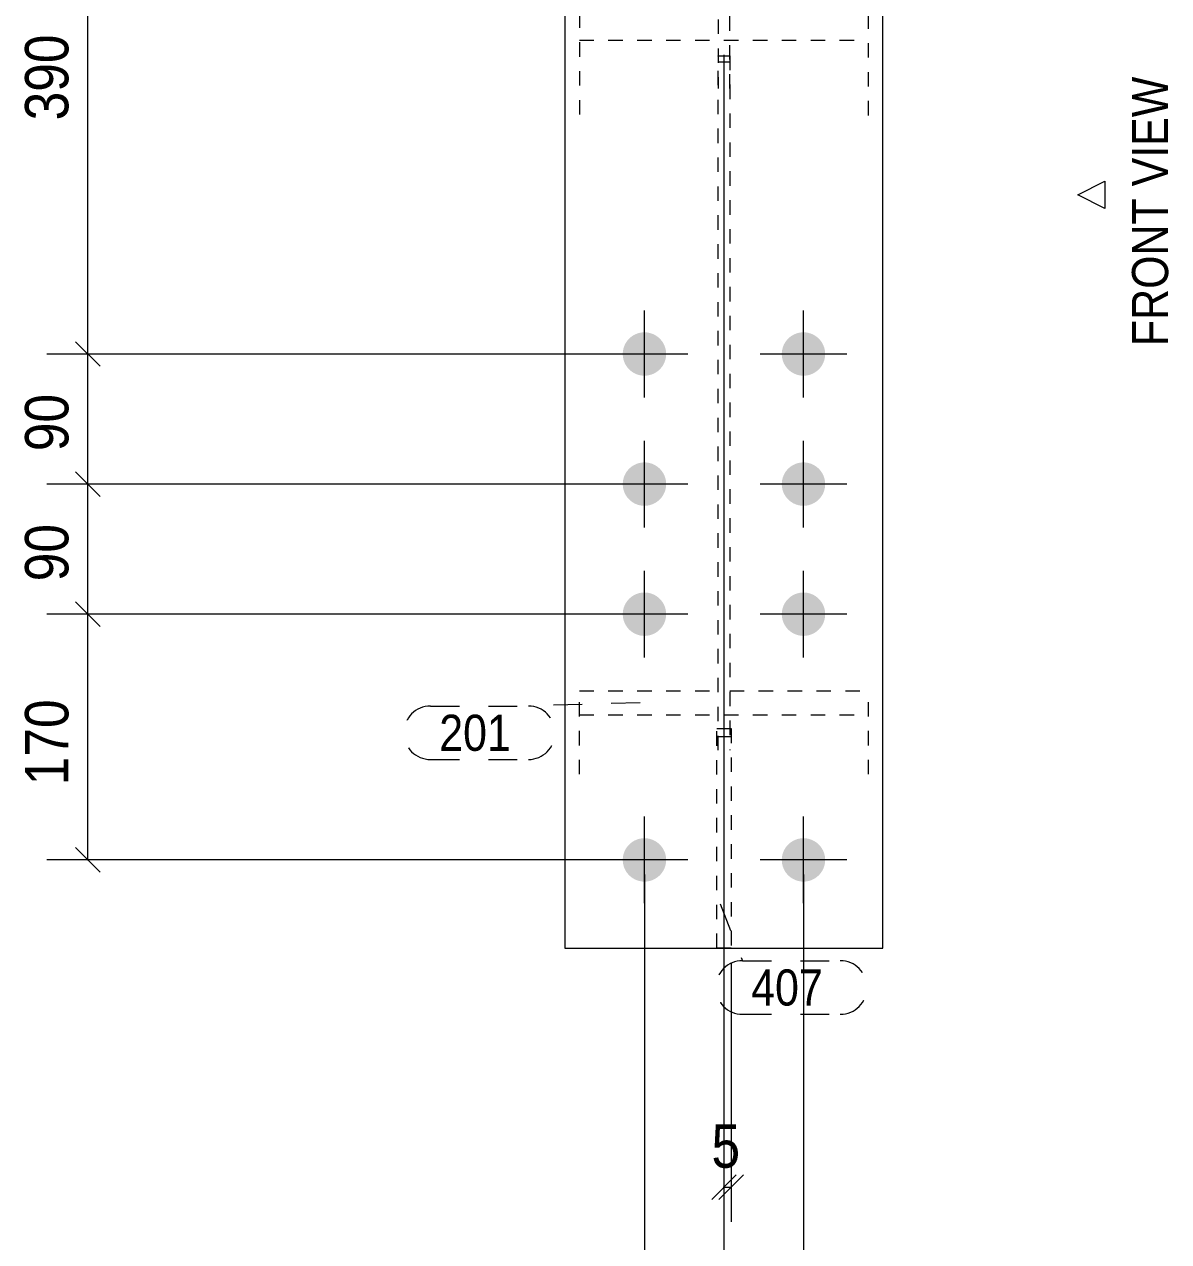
# Model space of a CAD drawing. Header units: millimetres. Extents: x 2 to 1174, y 1 to 825.
# Drawn here: x 610.8 to 690, y 57.2 to 141.4 of the extents above; entities that cross this region are included whole.
import ezdxf

# ---------------------------------------------------------------- set-up
doc = ezdxf.new("R2010")
doc.units = ezdxf.units.MM
for name, pattern in [('XKITLINE00', [0]), ('XKITLINE01', [4, 1, -1, 1, -1]), ('XKITLINE02', [4, 2, -2])]:
    doc.linetypes.add(name, pattern=pattern)
for name, color, linetype, lineweight in [('Bolt', 3, 'Continuous', 0), ('Dimensions', 7, 'Continuous', 0), ('OtherObjectType', 7, 'Continuous', 0), ('Part', 2, 'Continuous', 0), ('PartMark', 7, 'Continuous', 0)]:
    doc.layers.add(name, color=color, linetype=linetype, lineweight=lineweight)
doc.styles.add('ARIAL', font='ARIAL.TTF')

# ---------------------------------------------------------------- blocks, each defined once
blk = doc.blocks.new('*A173')
at = {"layer": 'Bolt'}
for points in [[(652.228, 118.642), (652.229, 118.679), (652.232, 118.715), (652.235, 118.752), (652.239, 118.789), (652.244, 118.825), (652.25, 118.862), (652.256, 118.898), (652.264, 118.934), (652.272, 118.97), (652.282, 119.005), (652.292, 119.041), (652.303, 119.076), (652.315, 119.11), (652.328, 119.145), (652.342, 119.179), (652.356, 119.213), (652.371, 119.246), (652.388, 119.28), (652.405, 119.312), (652.422, 119.344), (652.441, 119.376), (652.46, 119.408), (652.48, 119.438), (652.501, 119.469), (652.523, 119.499), (652.545, 119.528), (652.568, 119.557), (652.592, 119.585), (652.616, 119.612), (652.641, 119.639), (652.667, 119.666), (652.693, 119.692), (652.72, 119.717), (652.748, 119.741), (652.776, 119.765), (652.805, 119.788), (652.834, 119.81), (652.864, 119.832), (652.894, 119.852), (652.925, 119.872), (652.956, 119.892), (652.988, 119.91), (653.02, 119.928), (653.053, 119.945), (653.086, 119.961), (653.12, 119.976), (653.153, 119.991), (653.188, 120.005), (653.222, 120.017), (653.257, 120.029), (653.292, 120.041), (653.327, 120.051), (653.363, 120.06), (653.399, 120.069), (653.435, 120.076), (653.471, 120.083), (653.507, 120.089), (653.544, 120.094), (653.58, 120.098), (653.617, 120.101), (653.654, 120.103), (653.691, 120.105), (653.727, 120.105), (653.764, 120.105), (653.801, 120.103), (653.838, 120.101), (653.874, 120.098), (653.911, 120.094), (653.948, 120.089), (653.984, 120.083), (654.02, 120.076), (654.056, 120.069), (654.092, 120.06), (654.128, 120.051), (654.163, 120.041), (654.198, 120.029), (654.233, 120.017), (654.267, 120.005), (654.301, 119.991), (654.335, 119.976), (654.369, 119.961), (654.402, 119.945), (654.435, 119.928), (654.467, 119.91), (654.499, 119.892), (654.53, 119.872), (654.561, 119.852), (654.591, 119.832), (654.621, 119.81), (654.65, 119.788), (654.679, 119.765), (654.707, 119.741), (654.735, 119.717), (654.762, 119.692), (654.788, 119.666), (654.814, 119.639), (654.839, 119.612), (654.863, 119.585), (654.887, 119.557), (654.91, 119.528), (654.932, 119.499), (654.954, 119.469), (654.975, 119.438), (654.995, 119.408), (655.014, 119.376), (655.033, 119.344), (655.05, 119.312), (655.067, 119.28), (655.083, 119.246), (655.099, 119.213), (655.113, 119.179), (655.127, 119.145), (655.14, 119.11), (655.152, 119.076), (655.163, 119.041), (655.173, 119.005), (655.183, 118.97), (655.191, 118.934), (655.199, 118.898), (655.205, 118.862), (655.211, 118.825), (655.216, 118.789), (655.22, 118.752), (655.223, 118.715), (655.226, 118.679), (655.227, 118.642), (655.227, 118.605), (655.227, 118.568), (655.226, 118.532), (655.223, 118.495), (655.22, 118.458), (655.216, 118.422), (655.211, 118.385), (655.205, 118.349), (655.199, 118.312), (655.191, 118.276), (655.183, 118.241), (655.173, 118.205), (655.163, 118.17), (655.152, 118.135), (655.14, 118.1), (655.127, 118.065), (655.113, 118.031), (655.099, 117.997), (655.083, 117.964), (655.067, 117.931), (655.05, 117.898), (655.033, 117.866), (655.014, 117.834), (654.995, 117.803), (654.975, 117.772), (654.954, 117.741), (654.932, 117.712), (654.91, 117.682), (654.887, 117.654), (654.863, 117.625), (654.839, 117.598), (654.814, 117.571), (654.788, 117.544), (654.762, 117.519), (654.735, 117.494), (654.707, 117.469), (654.679, 117.446), (654.65, 117.423), (654.621, 117.4), (654.591, 117.379), (654.561, 117.358), (654.53, 117.338), (654.499, 117.319), (654.467, 117.3), (654.435, 117.282), (654.402, 117.265), (654.369, 117.249), (654.335, 117.234), (654.301, 117.219), (654.267, 117.206), (654.233, 117.193), (654.198, 117.181), (654.163, 117.17), (654.128, 117.159), (654.092, 117.15), (654.056, 117.142), (654.02, 117.134), (653.984, 117.127), (653.948, 117.121), (653.911, 117.116), (653.874, 117.112), (653.838, 117.109), (653.801, 117.107), (653.764, 117.106), (653.727, 117.105), (653.691, 117.106), (653.654, 117.107), (653.617, 117.109), (653.58, 117.112), (653.544, 117.116), (653.507, 117.121), (653.471, 117.127), (653.435, 117.134), (653.399, 117.142), (653.363, 117.15), (653.327, 117.159), (653.292, 117.17), (653.257, 117.181), (653.222, 117.193), (653.188, 117.206), (653.153, 117.219), (653.12, 117.234), (653.086, 117.249), (653.053, 117.265), (653.02, 117.282), (652.988, 117.3), (652.956, 117.319), (652.925, 117.338), (652.894, 117.358), (652.864, 117.379), (652.834, 117.4), (652.805, 117.423), (652.776, 117.446), (652.748, 117.469), (652.72, 117.494), (652.693, 117.519), (652.667, 117.544), (652.641, 117.571), (652.616, 117.598), (652.592, 117.625), (652.568, 117.654), (652.545, 117.682), (652.523, 117.712), (652.501, 117.741), (652.48, 117.772), (652.46, 117.803), (652.441, 117.834), (652.422, 117.866), (652.405, 117.898), (652.388, 117.931), (652.371, 117.964), (652.356, 117.997), (652.342, 118.031), (652.328, 118.065), (652.315, 118.1), (652.303, 118.135), (652.292, 118.17), (652.282, 118.205), (652.272, 118.241), (652.264, 118.276), (652.256, 118.312), (652.25, 118.349), (652.244, 118.385), (652.239, 118.422), (652.235, 118.458), (652.232, 118.495), (652.229, 118.532), (652.228, 118.568), (652.227, 118.605)], [(663.228, 118.642), (663.229, 118.679), (663.232, 118.715), (663.235, 118.752), (663.239, 118.789), (663.244, 118.825), (663.25, 118.862), (663.256, 118.898), (663.264, 118.934), (663.272, 118.97), (663.282, 119.005), (663.292, 119.041), (663.303, 119.076), (663.315, 119.11), (663.328, 119.145), (663.342, 119.179), (663.356, 119.213), (663.371, 119.246), (663.388, 119.28), (663.405, 119.312), (663.422, 119.344), (663.441, 119.376), (663.46, 119.408), (663.48, 119.438), (663.501, 119.469), (663.523, 119.499), (663.545, 119.528), (663.568, 119.557), (663.592, 119.585), (663.616, 119.612), (663.641, 119.639), (663.667, 119.666), (663.693, 119.692), (663.72, 119.717), (663.748, 119.741), (663.776, 119.765), (663.805, 119.788), (663.834, 119.81), (663.864, 119.832), (663.894, 119.852), (663.925, 119.872), (663.956, 119.892), (663.988, 119.91), (664.02, 119.928), (664.053, 119.945), (664.086, 119.961), (664.12, 119.976), (664.153, 119.991), (664.188, 120.005), (664.222, 120.017), (664.257, 120.029), (664.292, 120.041), (664.327, 120.051), (664.363, 120.06), (664.399, 120.069), (664.435, 120.076), (664.471, 120.083), (664.507, 120.089), (664.544, 120.094), (664.58, 120.098), (664.617, 120.101), (664.654, 120.103), (664.691, 120.105), (664.727, 120.105), (664.764, 120.105), (664.801, 120.103), (664.838, 120.101), (664.874, 120.098), (664.911, 120.094), (664.948, 120.089), (664.984, 120.083), (665.02, 120.076), (665.056, 120.069), (665.092, 120.06), (665.128, 120.051), (665.163, 120.041), (665.198, 120.029), (665.233, 120.017), (665.267, 120.005), (665.301, 119.991), (665.335, 119.976), (665.369, 119.961), (665.402, 119.945), (665.435, 119.928), (665.467, 119.91), (665.499, 119.892), (665.53, 119.872), (665.561, 119.852), (665.591, 119.832), (665.621, 119.81), (665.65, 119.788), (665.679, 119.765), (665.707, 119.741), (665.735, 119.717), (665.762, 119.692), (665.788, 119.666), (665.814, 119.639), (665.839, 119.612), (665.863, 119.585), (665.887, 119.557), (665.91, 119.528), (665.932, 119.499), (665.954, 119.469), (665.975, 119.438), (665.995, 119.408), (666.014, 119.376), (666.033, 119.344), (666.05, 119.312), (666.067, 119.28), (666.083, 119.246), (666.099, 119.213), (666.113, 119.179), (666.127, 119.145), (666.14, 119.11), (666.152, 119.076), (666.163, 119.041), (666.173, 119.005), (666.183, 118.97), (666.191, 118.934), (666.199, 118.898), (666.205, 118.862), (666.211, 118.825), (666.216, 118.789), (666.22, 118.752), (666.223, 118.715), (666.226, 118.679), (666.227, 118.642), (666.227, 118.605), (666.227, 118.568), (666.226, 118.532), (666.223, 118.495), (666.22, 118.458), (666.216, 118.422), (666.211, 118.385), (666.205, 118.349), (666.199, 118.312), (666.191, 118.276), (666.183, 118.241), (666.173, 118.205), (666.163, 118.17), (666.152, 118.135), (666.14, 118.1), (666.127, 118.065), (666.113, 118.031), (666.099, 117.997), (666.083, 117.964), (666.067, 117.931), (666.05, 117.898), (666.033, 117.866), (666.014, 117.834), (665.995, 117.803), (665.975, 117.772), (665.954, 117.741), (665.932, 117.712), (665.91, 117.682), (665.887, 117.654), (665.863, 117.625), (665.839, 117.598), (665.814, 117.571), (665.788, 117.544), (665.762, 117.519), (665.735, 117.494), (665.707, 117.469), (665.679, 117.446), (665.65, 117.423), (665.621, 117.4), (665.591, 117.379), (665.561, 117.358), (665.53, 117.338), (665.499, 117.319), (665.467, 117.3), (665.435, 117.282), (665.402, 117.265), (665.369, 117.249), (665.335, 117.234), (665.301, 117.219), (665.267, 117.206), (665.233, 117.193), (665.198, 117.181), (665.163, 117.17), (665.128, 117.159), (665.092, 117.15), (665.056, 117.142), (665.02, 117.134), (664.984, 117.127), (664.948, 117.121), (664.911, 117.116), (664.874, 117.112), (664.838, 117.109), (664.801, 117.107), (664.764, 117.106), (664.727, 117.105), (664.691, 117.106), (664.654, 117.107), (664.617, 117.109), (664.58, 117.112), (664.544, 117.116), (664.507, 117.121), (664.471, 117.127), (664.435, 117.134), (664.399, 117.142), (664.363, 117.15), (664.327, 117.159), (664.292, 117.17), (664.257, 117.181), (664.222, 117.193), (664.188, 117.206), (664.153, 117.219), (664.12, 117.234), (664.086, 117.249), (664.053, 117.265), (664.02, 117.282), (663.988, 117.3), (663.956, 117.319), (663.925, 117.338), (663.894, 117.358), (663.864, 117.379), (663.834, 117.4), (663.805, 117.423), (663.776, 117.446), (663.748, 117.469), (663.72, 117.494), (663.693, 117.519), (663.667, 117.544), (663.641, 117.571), (663.616, 117.598), (663.592, 117.625), (663.568, 117.654), (663.545, 117.682), (663.523, 117.712), (663.501, 117.741), (663.48, 117.772), (663.46, 117.803), (663.441, 117.834), (663.422, 117.866), (663.405, 117.898), (663.388, 117.931), (663.371, 117.964), (663.356, 117.997), (663.342, 118.031), (663.328, 118.065), (663.315, 118.1), (663.303, 118.135), (663.292, 118.17), (663.282, 118.205), (663.272, 118.241), (663.264, 118.276), (663.256, 118.312), (663.25, 118.349), (663.244, 118.385), (663.239, 118.422), (663.235, 118.458), (663.232, 118.495), (663.229, 118.532), (663.228, 118.568), (663.227, 118.605)], [(652.228, 109.642), (652.229, 109.679), (652.232, 109.715), (652.235, 109.752), (652.239, 109.789), (652.244, 109.825), (652.25, 109.862), (652.256, 109.898), (652.264, 109.934), (652.272, 109.97), (652.282, 110.005), (652.292, 110.041), (652.303, 110.076), (652.315, 110.11), (652.328, 110.145), (652.342, 110.179), (652.356, 110.213), (652.371, 110.246), (652.388, 110.28), (652.405, 110.312), (652.422, 110.344), (652.441, 110.376), (652.46, 110.408), (652.48, 110.438), (652.501, 110.469), (652.523, 110.499), (652.545, 110.528), (652.568, 110.557), (652.592, 110.585), (652.616, 110.612), (652.641, 110.639), (652.667, 110.666), (652.693, 110.692), (652.72, 110.717), (652.748, 110.741), (652.776, 110.765), (652.805, 110.788), (652.834, 110.81), (652.864, 110.832), (652.894, 110.852), (652.925, 110.872), (652.956, 110.892), (652.988, 110.91), (653.02, 110.928), (653.053, 110.945), (653.086, 110.961), (653.12, 110.976), (653.153, 110.991), (653.188, 111.005), (653.222, 111.017), (653.257, 111.029), (653.292, 111.041), (653.327, 111.051), (653.363, 111.06), (653.399, 111.069), (653.435, 111.076), (653.471, 111.083), (653.507, 111.089), (653.544, 111.094), (653.58, 111.098), (653.617, 111.101), (653.654, 111.103), (653.691, 111.105), (653.727, 111.105), (653.764, 111.105), (653.801, 111.103), (653.838, 111.101), (653.874, 111.098), (653.911, 111.094), (653.948, 111.089), (653.984, 111.083), (654.02, 111.076), (654.056, 111.069), (654.092, 111.06), (654.128, 111.051), (654.163, 111.041), (654.198, 111.029), (654.233, 111.017), (654.267, 111.005), (654.301, 110.991), (654.335, 110.976), (654.369, 110.961), (654.402, 110.945), (654.435, 110.928), (654.467, 110.91), (654.499, 110.892), (654.53, 110.872), (654.561, 110.852), (654.591, 110.832), (654.621, 110.81), (654.65, 110.788), (654.679, 110.765), (654.707, 110.741), (654.735, 110.717), (654.762, 110.692), (654.788, 110.666), (654.814, 110.639), (654.839, 110.612), (654.863, 110.585), (654.887, 110.557), (654.91, 110.528), (654.932, 110.499), (654.954, 110.469), (654.975, 110.438), (654.995, 110.408), (655.014, 110.376), (655.033, 110.344), (655.05, 110.312), (655.067, 110.28), (655.083, 110.246), (655.099, 110.213), (655.113, 110.179), (655.127, 110.145), (655.14, 110.11), (655.152, 110.076), (655.163, 110.041), (655.173, 110.005), (655.183, 109.97), (655.191, 109.934), (655.199, 109.898), (655.205, 109.862), (655.211, 109.825), (655.216, 109.789), (655.22, 109.752), (655.223, 109.715), (655.226, 109.679), (655.227, 109.642), (655.227, 109.605), (655.227, 109.568), (655.226, 109.532), (655.223, 109.495), (655.22, 109.458), (655.216, 109.422), (655.211, 109.385), (655.205, 109.349), (655.199, 109.312), (655.191, 109.276), (655.183, 109.241), (655.173, 109.205), (655.163, 109.17), (655.152, 109.135), (655.14, 109.1), (655.127, 109.065), (655.113, 109.031), (655.099, 108.997), (655.083, 108.964), (655.067, 108.931), (655.05, 108.898), (655.033, 108.866), (655.014, 108.834), (654.995, 108.803), (654.975, 108.772), (654.954, 108.741), (654.932, 108.712), (654.91, 108.682), (654.887, 108.654), (654.863, 108.625), (654.839, 108.598), (654.814, 108.571), (654.788, 108.544), (654.762, 108.519), (654.735, 108.494), (654.707, 108.469), (654.679, 108.446), (654.65, 108.423), (654.621, 108.4), (654.591, 108.379), (654.561, 108.358), (654.53, 108.338), (654.499, 108.319), (654.467, 108.3), (654.435, 108.282), (654.402, 108.265), (654.369, 108.249), (654.335, 108.234), (654.301, 108.219), (654.267, 108.206), (654.233, 108.193), (654.198, 108.181), (654.163, 108.17), (654.128, 108.159), (654.092, 108.15), (654.056, 108.142), (654.02, 108.134), (653.984, 108.127), (653.948, 108.121), (653.911, 108.116), (653.874, 108.112), (653.838, 108.109), (653.801, 108.107), (653.764, 108.106), (653.727, 108.105), (653.691, 108.106), (653.654, 108.107), (653.617, 108.109), (653.58, 108.112), (653.544, 108.116), (653.507, 108.121), (653.471, 108.127), (653.435, 108.134), (653.399, 108.142), (653.363, 108.15), (653.327, 108.159), (653.292, 108.17), (653.257, 108.181), (653.222, 108.193), (653.188, 108.206), (653.153, 108.219), (653.12, 108.234), (653.086, 108.249), (653.053, 108.265), (653.02, 108.282), (652.988, 108.3), (652.956, 108.319), (652.925, 108.338), (652.894, 108.358), (652.864, 108.379), (652.834, 108.4), (652.805, 108.423), (652.776, 108.446), (652.748, 108.469), (652.72, 108.494), (652.693, 108.519), (652.667, 108.544), (652.641, 108.571), (652.616, 108.598), (652.592, 108.625), (652.568, 108.654), (652.545, 108.682), (652.523, 108.712), (652.501, 108.741), (652.48, 108.772), (652.46, 108.803), (652.441, 108.834), (652.422, 108.866), (652.405, 108.898), (652.388, 108.931), (652.371, 108.964), (652.356, 108.997), (652.342, 109.031), (652.328, 109.065), (652.315, 109.1), (652.303, 109.135), (652.292, 109.17), (652.282, 109.205), (652.272, 109.241), (652.264, 109.276), (652.256, 109.312), (652.25, 109.349), (652.244, 109.385), (652.239, 109.422), (652.235, 109.458), (652.232, 109.495), (652.229, 109.532), (652.228, 109.568), (652.227, 109.605)], [(663.228, 109.642), (663.229, 109.679), (663.232, 109.715), (663.235, 109.752), (663.239, 109.789), (663.244, 109.825), (663.25, 109.862), (663.256, 109.898), (663.264, 109.934), (663.272, 109.97), (663.282, 110.005), (663.292, 110.041), (663.303, 110.076), (663.315, 110.11), (663.328, 110.145), (663.342, 110.179), (663.356, 110.213), (663.371, 110.246), (663.388, 110.28), (663.405, 110.312), (663.422, 110.344), (663.441, 110.376), (663.46, 110.408), (663.48, 110.438), (663.501, 110.469), (663.523, 110.499), (663.545, 110.528), (663.568, 110.557), (663.592, 110.585), (663.616, 110.612), (663.641, 110.639), (663.667, 110.666), (663.693, 110.692), (663.72, 110.717), (663.748, 110.741), (663.776, 110.765), (663.805, 110.788), (663.834, 110.81), (663.864, 110.832), (663.894, 110.852), (663.925, 110.872), (663.956, 110.892), (663.988, 110.91), (664.02, 110.928), (664.053, 110.945), (664.086, 110.961), (664.12, 110.976), (664.153, 110.991), (664.188, 111.005), (664.222, 111.017), (664.257, 111.029), (664.292, 111.041), (664.327, 111.051), (664.363, 111.06), (664.399, 111.069), (664.435, 111.076), (664.471, 111.083), (664.507, 111.089), (664.544, 111.094), (664.58, 111.098), (664.617, 111.101), (664.654, 111.103), (664.691, 111.105), (664.727, 111.105), (664.764, 111.105), (664.801, 111.103), (664.838, 111.101), (664.874, 111.098), (664.911, 111.094), (664.948, 111.089), (664.984, 111.083), (665.02, 111.076), (665.056, 111.069), (665.092, 111.06), (665.128, 111.051), (665.163, 111.041), (665.198, 111.029), (665.233, 111.017), (665.267, 111.005), (665.301, 110.991), (665.335, 110.976), (665.369, 110.961), (665.402, 110.945), (665.435, 110.928), (665.467, 110.91), (665.499, 110.892), (665.53, 110.872), (665.561, 110.852), (665.591, 110.832), (665.621, 110.81), (665.65, 110.788), (665.679, 110.765), (665.707, 110.741), (665.735, 110.717), (665.762, 110.692), (665.788, 110.666), (665.814, 110.639), (665.839, 110.612), (665.863, 110.585), (665.887, 110.557), (665.91, 110.528), (665.932, 110.499), (665.954, 110.469), (665.975, 110.438), (665.995, 110.408), (666.014, 110.376), (666.033, 110.344), (666.05, 110.312), (666.067, 110.28), (666.083, 110.246), (666.099, 110.213), (666.113, 110.179), (666.127, 110.145), (666.14, 110.11), (666.152, 110.076), (666.163, 110.041), (666.173, 110.005), (666.183, 109.97), (666.191, 109.934), (666.199, 109.898), (666.205, 109.862), (666.211, 109.825), (666.216, 109.789), (666.22, 109.752), (666.223, 109.715), (666.226, 109.679), (666.227, 109.642), (666.227, 109.605), (666.227, 109.568), (666.226, 109.532), (666.223, 109.495), (666.22, 109.458), (666.216, 109.422), (666.211, 109.385), (666.205, 109.349), (666.199, 109.312), (666.191, 109.276), (666.183, 109.241), (666.173, 109.205), (666.163, 109.17), (666.152, 109.135), (666.14, 109.1), (666.127, 109.065), (666.113, 109.031), (666.099, 108.997), (666.083, 108.964), (666.067, 108.931), (666.05, 108.898), (666.033, 108.866), (666.014, 108.834), (665.995, 108.803), (665.975, 108.772), (665.954, 108.741), (665.932, 108.712), (665.91, 108.682), (665.887, 108.654), (665.863, 108.625), (665.839, 108.598), (665.814, 108.571), (665.788, 108.544), (665.762, 108.519), (665.735, 108.494), (665.707, 108.469), (665.679, 108.446), (665.65, 108.423), (665.621, 108.4), (665.591, 108.379), (665.561, 108.358), (665.53, 108.338), (665.499, 108.319), (665.467, 108.3), (665.435, 108.282), (665.402, 108.265), (665.369, 108.249), (665.335, 108.234), (665.301, 108.219), (665.267, 108.206), (665.233, 108.193), (665.198, 108.181), (665.163, 108.17), (665.128, 108.159), (665.092, 108.15), (665.056, 108.142), (665.02, 108.134), (664.984, 108.127), (664.948, 108.121), (664.911, 108.116), (664.874, 108.112), (664.838, 108.109), (664.801, 108.107), (664.764, 108.106), (664.727, 108.105), (664.691, 108.106), (664.654, 108.107), (664.617, 108.109), (664.58, 108.112), (664.544, 108.116), (664.507, 108.121), (664.471, 108.127), (664.435, 108.134), (664.399, 108.142), (664.363, 108.15), (664.327, 108.159), (664.292, 108.17), (664.257, 108.181), (664.222, 108.193), (664.188, 108.206), (664.153, 108.219), (664.12, 108.234), (664.086, 108.249), (664.053, 108.265), (664.02, 108.282), (663.988, 108.3), (663.956, 108.319), (663.925, 108.338), (663.894, 108.358), (663.864, 108.379), (663.834, 108.4), (663.805, 108.423), (663.776, 108.446), (663.748, 108.469), (663.72, 108.494), (663.693, 108.519), (663.667, 108.544), (663.641, 108.571), (663.616, 108.598), (663.592, 108.625), (663.568, 108.654), (663.545, 108.682), (663.523, 108.712), (663.501, 108.741), (663.48, 108.772), (663.46, 108.803), (663.441, 108.834), (663.422, 108.866), (663.405, 108.898), (663.388, 108.931), (663.371, 108.964), (663.356, 108.997), (663.342, 109.031), (663.328, 109.065), (663.315, 109.1), (663.303, 109.135), (663.292, 109.17), (663.282, 109.205), (663.272, 109.241), (663.264, 109.276), (663.256, 109.312), (663.25, 109.349), (663.244, 109.385), (663.239, 109.422), (663.235, 109.458), (663.232, 109.495), (663.229, 109.532), (663.228, 109.568), (663.227, 109.605)], [(652.228, 100.642), (652.229, 100.679), (652.232, 100.715), (652.235, 100.752), (652.239, 100.789), (652.244, 100.825), (652.25, 100.862), (652.256, 100.898), (652.264, 100.934), (652.272, 100.97), (652.282, 101.005), (652.292, 101.041), (652.303, 101.076), (652.315, 101.11), (652.328, 101.145), (652.342, 101.179), (652.356, 101.213), (652.371, 101.246), (652.388, 101.28), (652.405, 101.312), (652.422, 101.344), (652.441, 101.376), (652.46, 101.408), (652.48, 101.438), (652.501, 101.469), (652.523, 101.499), (652.545, 101.528), (652.568, 101.557), (652.592, 101.585), (652.616, 101.612), (652.641, 101.639), (652.667, 101.666), (652.693, 101.692), (652.72, 101.717), (652.748, 101.741), (652.776, 101.765), (652.805, 101.788), (652.834, 101.81), (652.864, 101.832), (652.894, 101.852), (652.925, 101.872), (652.956, 101.892), (652.988, 101.91), (653.02, 101.928), (653.053, 101.945), (653.086, 101.961), (653.12, 101.976), (653.153, 101.991), (653.188, 102.005), (653.222, 102.017), (653.257, 102.029), (653.292, 102.041), (653.327, 102.051), (653.363, 102.06), (653.399, 102.069), (653.435, 102.076), (653.471, 102.083), (653.507, 102.089), (653.544, 102.094), (653.58, 102.098), (653.617, 102.101), (653.654, 102.103), (653.691, 102.105), (653.727, 102.105), (653.764, 102.105), (653.801, 102.103), (653.838, 102.101), (653.874, 102.098), (653.911, 102.094), (653.948, 102.089), (653.984, 102.083), (654.02, 102.076), (654.056, 102.069), (654.092, 102.06), (654.128, 102.051), (654.163, 102.041), (654.198, 102.029), (654.233, 102.017), (654.267, 102.005), (654.301, 101.991), (654.335, 101.976), (654.369, 101.961), (654.402, 101.945), (654.435, 101.928), (654.467, 101.91), (654.499, 101.892), (654.53, 101.872), (654.561, 101.852), (654.591, 101.832), (654.621, 101.81), (654.65, 101.788), (654.679, 101.765), (654.707, 101.741), (654.735, 101.717), (654.762, 101.692), (654.788, 101.666), (654.814, 101.639), (654.839, 101.612), (654.863, 101.585), (654.887, 101.557), (654.91, 101.528), (654.932, 101.499), (654.954, 101.469), (654.975, 101.438), (654.995, 101.408), (655.014, 101.376), (655.033, 101.344), (655.05, 101.312), (655.067, 101.28), (655.083, 101.246), (655.099, 101.213), (655.113, 101.179), (655.127, 101.145), (655.14, 101.11), (655.152, 101.076), (655.163, 101.041), (655.173, 101.005), (655.183, 100.97), (655.191, 100.934), (655.199, 100.898), (655.205, 100.862), (655.211, 100.825), (655.216, 100.789), (655.22, 100.752), (655.223, 100.715), (655.226, 100.679), (655.227, 100.642), (655.227, 100.605), (655.227, 100.568), (655.226, 100.532), (655.223, 100.495), (655.22, 100.458), (655.216, 100.422), (655.211, 100.385), (655.205, 100.349), (655.199, 100.312), (655.191, 100.276), (655.183, 100.241), (655.173, 100.205), (655.163, 100.17), (655.152, 100.135), (655.14, 100.1), (655.127, 100.065), (655.113, 100.031), (655.099, 99.997), (655.083, 99.964), (655.067, 99.931), (655.05, 99.898), (655.033, 99.866), (655.014, 99.834), (654.995, 99.803), (654.975, 99.772), (654.954, 99.741), (654.932, 99.712), (654.91, 99.682), (654.887, 99.654), (654.863, 99.625), (654.839, 99.598), (654.814, 99.571), (654.788, 99.544), (654.762, 99.519), (654.735, 99.494), (654.707, 99.469), (654.679, 99.446), (654.65, 99.423), (654.621, 99.4), (654.591, 99.379), (654.561, 99.358), (654.53, 99.338), (654.499, 99.319), (654.467, 99.3), (654.435, 99.282), (654.402, 99.265), (654.369, 99.249), (654.335, 99.234), (654.301, 99.219), (654.267, 99.206), (654.233, 99.193), (654.198, 99.181), (654.163, 99.17), (654.128, 99.159), (654.092, 99.15), (654.056, 99.142), (654.02, 99.134), (653.984, 99.127), (653.948, 99.121), (653.911, 99.116), (653.874, 99.112), (653.838, 99.109), (653.801, 99.107), (653.764, 99.106), (653.727, 99.105), (653.691, 99.106), (653.654, 99.107), (653.617, 99.109), (653.58, 99.112), (653.544, 99.116), (653.507, 99.121), (653.471, 99.127), (653.435, 99.134), (653.399, 99.142), (653.363, 99.15), (653.327, 99.159), (653.292, 99.17), (653.257, 99.181), (653.222, 99.193), (653.188, 99.206), (653.153, 99.219), (653.12, 99.234), (653.086, 99.249), (653.053, 99.265), (653.02, 99.282), (652.988, 99.3), (652.956, 99.319), (652.925, 99.338), (652.894, 99.358), (652.864, 99.379), (652.834, 99.4), (652.805, 99.423), (652.776, 99.446), (652.748, 99.469), (652.72, 99.494), (652.693, 99.519), (652.667, 99.544), (652.641, 99.571), (652.616, 99.598), (652.592, 99.625), (652.568, 99.654), (652.545, 99.682), (652.523, 99.712), (652.501, 99.741), (652.48, 99.772), (652.46, 99.803), (652.441, 99.834), (652.422, 99.866), (652.405, 99.898), (652.388, 99.931), (652.371, 99.964), (652.356, 99.997), (652.342, 100.031), (652.328, 100.065), (652.315, 100.1), (652.303, 100.135), (652.292, 100.17), (652.282, 100.205), (652.272, 100.241), (652.264, 100.276), (652.256, 100.312), (652.25, 100.349), (652.244, 100.385), (652.239, 100.422), (652.235, 100.458), (652.232, 100.495), (652.229, 100.532), (652.228, 100.568), (652.227, 100.605)], [(663.228, 100.642), (663.229, 100.679), (663.232, 100.715), (663.235, 100.752), (663.239, 100.789), (663.244, 100.825), (663.25, 100.862), (663.256, 100.898), (663.264, 100.934), (663.272, 100.97), (663.282, 101.005), (663.292, 101.041), (663.303, 101.076), (663.315, 101.11), (663.328, 101.145), (663.342, 101.179), (663.356, 101.213), (663.371, 101.246), (663.388, 101.28), (663.405, 101.312), (663.422, 101.344), (663.441, 101.376), (663.46, 101.408), (663.48, 101.438), (663.501, 101.469), (663.523, 101.499), (663.545, 101.528), (663.568, 101.557), (663.592, 101.585), (663.616, 101.612), (663.641, 101.639), (663.667, 101.666), (663.693, 101.692), (663.72, 101.717), (663.748, 101.741), (663.776, 101.765), (663.805, 101.788), (663.834, 101.81), (663.864, 101.832), (663.894, 101.852), (663.925, 101.872), (663.956, 101.892), (663.988, 101.91), (664.02, 101.928), (664.053, 101.945), (664.086, 101.961), (664.12, 101.976), (664.153, 101.991), (664.188, 102.005), (664.222, 102.017), (664.257, 102.029), (664.292, 102.041), (664.327, 102.051), (664.363, 102.06), (664.399, 102.069), (664.435, 102.076), (664.471, 102.083), (664.507, 102.089), (664.544, 102.094), (664.58, 102.098), (664.617, 102.101), (664.654, 102.103), (664.691, 102.105), (664.727, 102.105), (664.764, 102.105), (664.801, 102.103), (664.838, 102.101), (664.874, 102.098), (664.911, 102.094), (664.948, 102.089), (664.984, 102.083), (665.02, 102.076), (665.056, 102.069), (665.092, 102.06), (665.128, 102.051), (665.163, 102.041), (665.198, 102.029), (665.233, 102.017), (665.267, 102.005), (665.301, 101.991), (665.335, 101.976), (665.369, 101.961), (665.402, 101.945), (665.435, 101.928), (665.467, 101.91), (665.499, 101.892), (665.53, 101.872), (665.561, 101.852), (665.591, 101.832), (665.621, 101.81), (665.65, 101.788), (665.679, 101.765), (665.707, 101.741), (665.735, 101.717), (665.762, 101.692), (665.788, 101.666), (665.814, 101.639), (665.839, 101.612), (665.863, 101.585), (665.887, 101.557), (665.91, 101.528), (665.932, 101.499), (665.954, 101.469), (665.975, 101.438), (665.995, 101.408), (666.014, 101.376), (666.033, 101.344), (666.05, 101.312), (666.067, 101.28), (666.083, 101.246), (666.099, 101.213), (666.113, 101.179), (666.127, 101.145), (666.14, 101.11), (666.152, 101.076), (666.163, 101.041), (666.173, 101.005), (666.183, 100.97), (666.191, 100.934), (666.199, 100.898), (666.205, 100.862), (666.211, 100.825), (666.216, 100.789), (666.22, 100.752), (666.223, 100.715), (666.226, 100.679), (666.227, 100.642), (666.227, 100.605), (666.227, 100.568), (666.226, 100.532), (666.223, 100.495), (666.22, 100.458), (666.216, 100.422), (666.211, 100.385), (666.205, 100.349), (666.199, 100.312), (666.191, 100.276), (666.183, 100.241), (666.173, 100.205), (666.163, 100.17), (666.152, 100.135), (666.14, 100.1), (666.127, 100.065), (666.113, 100.031), (666.099, 99.997), (666.083, 99.964), (666.067, 99.931), (666.05, 99.898), (666.033, 99.866), (666.014, 99.834), (665.995, 99.803), (665.975, 99.772), (665.954, 99.741), (665.932, 99.712), (665.91, 99.682), (665.887, 99.654), (665.863, 99.625), (665.839, 99.598), (665.814, 99.571), (665.788, 99.544), (665.762, 99.519), (665.735, 99.494), (665.707, 99.469), (665.679, 99.446), (665.65, 99.423), (665.621, 99.4), (665.591, 99.379), (665.561, 99.358), (665.53, 99.338), (665.499, 99.319), (665.467, 99.3), (665.435, 99.282), (665.402, 99.265), (665.369, 99.249), (665.335, 99.234), (665.301, 99.219), (665.267, 99.206), (665.233, 99.193), (665.198, 99.181), (665.163, 99.17), (665.128, 99.159), (665.092, 99.15), (665.056, 99.142), (665.02, 99.134), (664.984, 99.127), (664.948, 99.121), (664.911, 99.116), (664.874, 99.112), (664.838, 99.109), (664.801, 99.107), (664.764, 99.106), (664.727, 99.105), (664.691, 99.106), (664.654, 99.107), (664.617, 99.109), (664.58, 99.112), (664.544, 99.116), (664.507, 99.121), (664.471, 99.127), (664.435, 99.134), (664.399, 99.142), (664.363, 99.15), (664.327, 99.159), (664.292, 99.17), (664.257, 99.181), (664.222, 99.193), (664.188, 99.206), (664.153, 99.219), (664.12, 99.234), (664.086, 99.249), (664.053, 99.265), (664.02, 99.282), (663.988, 99.3), (663.956, 99.319), (663.925, 99.338), (663.894, 99.358), (663.864, 99.379), (663.834, 99.4), (663.805, 99.423), (663.776, 99.446), (663.748, 99.469), (663.72, 99.494), (663.693, 99.519), (663.667, 99.544), (663.641, 99.571), (663.616, 99.598), (663.592, 99.625), (663.568, 99.654), (663.545, 99.682), (663.523, 99.712), (663.501, 99.741), (663.48, 99.772), (663.46, 99.803), (663.441, 99.834), (663.422, 99.866), (663.405, 99.898), (663.388, 99.931), (663.371, 99.964), (663.356, 99.997), (663.342, 100.031), (663.328, 100.065), (663.315, 100.1), (663.303, 100.135), (663.292, 100.17), (663.282, 100.205), (663.272, 100.241), (663.264, 100.276), (663.256, 100.312), (663.25, 100.349), (663.244, 100.385), (663.239, 100.422), (663.235, 100.458), (663.232, 100.495), (663.229, 100.532), (663.228, 100.568), (663.227, 100.605)], [(652.228, 83.642), (652.229, 83.679), (652.232, 83.715), (652.235, 83.752), (652.239, 83.789), (652.244, 83.825), (652.25, 83.862), (652.256, 83.898), (652.264, 83.934), (652.272, 83.97), (652.282, 84.005), (652.292, 84.041), (652.303, 84.076), (652.315, 84.11), (652.328, 84.145), (652.342, 84.179), (652.356, 84.213), (652.371, 84.246), (652.388, 84.28), (652.405, 84.312), (652.422, 84.344), (652.441, 84.376), (652.46, 84.408), (652.48, 84.438), (652.501, 84.469), (652.523, 84.499), (652.545, 84.528), (652.568, 84.557), (652.592, 84.585), (652.616, 84.612), (652.641, 84.639), (652.667, 84.666), (652.693, 84.692), (652.72, 84.717), (652.748, 84.741), (652.776, 84.765), (652.805, 84.788), (652.834, 84.81), (652.864, 84.832), (652.894, 84.852), (652.925, 84.872), (652.956, 84.892), (652.988, 84.91), (653.02, 84.928), (653.053, 84.945), (653.086, 84.961), (653.12, 84.976), (653.153, 84.991), (653.188, 85.005), (653.222, 85.017), (653.257, 85.029), (653.292, 85.041), (653.327, 85.051), (653.363, 85.06), (653.399, 85.069), (653.435, 85.076), (653.471, 85.083), (653.507, 85.089), (653.544, 85.094), (653.58, 85.098), (653.617, 85.101), (653.654, 85.103), (653.691, 85.105), (653.727, 85.105), (653.764, 85.105), (653.801, 85.103), (653.838, 85.101), (653.874, 85.098), (653.911, 85.094), (653.948, 85.089), (653.984, 85.083), (654.02, 85.076), (654.056, 85.069), (654.092, 85.06), (654.128, 85.051), (654.163, 85.041), (654.198, 85.029), (654.233, 85.017), (654.267, 85.005), (654.301, 84.991), (654.335, 84.976), (654.369, 84.961), (654.402, 84.945), (654.435, 84.928), (654.467, 84.91), (654.499, 84.892), (654.53, 84.872), (654.561, 84.852), (654.591, 84.832), (654.621, 84.81), (654.65, 84.788), (654.679, 84.765), (654.707, 84.741), (654.735, 84.717), (654.762, 84.692), (654.788, 84.666), (654.814, 84.639), (654.839, 84.612), (654.863, 84.585), (654.887, 84.557), (654.91, 84.528), (654.932, 84.499), (654.954, 84.469), (654.975, 84.438), (654.995, 84.408), (655.014, 84.376), (655.033, 84.344), (655.05, 84.312), (655.067, 84.28), (655.083, 84.246), (655.099, 84.213), (655.113, 84.179), (655.127, 84.145), (655.14, 84.11), (655.152, 84.076), (655.163, 84.041), (655.173, 84.005), (655.183, 83.97), (655.191, 83.934), (655.199, 83.898), (655.205, 83.862), (655.211, 83.825), (655.216, 83.789), (655.22, 83.752), (655.223, 83.715), (655.226, 83.679), (655.227, 83.642), (655.227, 83.605), (655.227, 83.568), (655.226, 83.532), (655.223, 83.495), (655.22, 83.458), (655.216, 83.422), (655.211, 83.385), (655.205, 83.349), (655.199, 83.312), (655.191, 83.276), (655.183, 83.241), (655.173, 83.205), (655.163, 83.17), (655.152, 83.135), (655.14, 83.1), (655.127, 83.065), (655.113, 83.031), (655.099, 82.997), (655.083, 82.964), (655.067, 82.931), (655.05, 82.898), (655.033, 82.866), (655.014, 82.834), (654.995, 82.803), (654.975, 82.772), (654.954, 82.741), (654.932, 82.712), (654.91, 82.682), (654.887, 82.654), (654.863, 82.625), (654.839, 82.598), (654.814, 82.571), (654.788, 82.544), (654.762, 82.519), (654.735, 82.494), (654.707, 82.469), (654.679, 82.446), (654.65, 82.423), (654.621, 82.4), (654.591, 82.379), (654.561, 82.358), (654.53, 82.338), (654.499, 82.319), (654.467, 82.3), (654.435, 82.282), (654.402, 82.265), (654.369, 82.249), (654.335, 82.234), (654.301, 82.219), (654.267, 82.206), (654.233, 82.193), (654.198, 82.181), (654.163, 82.17), (654.128, 82.159), (654.092, 82.15), (654.056, 82.142), (654.02, 82.134), (653.984, 82.127), (653.948, 82.121), (653.911, 82.116), (653.874, 82.112), (653.838, 82.109), (653.801, 82.107), (653.764, 82.106), (653.727, 82.105), (653.691, 82.106), (653.654, 82.107), (653.617, 82.109), (653.58, 82.112), (653.544, 82.116), (653.507, 82.121), (653.471, 82.127), (653.435, 82.134), (653.399, 82.142), (653.363, 82.15), (653.327, 82.159), (653.292, 82.17), (653.257, 82.181), (653.222, 82.193), (653.188, 82.206), (653.153, 82.219), (653.12, 82.234), (653.086, 82.249), (653.053, 82.265), (653.02, 82.282), (652.988, 82.3), (652.956, 82.319), (652.925, 82.338), (652.894, 82.358), (652.864, 82.379), (652.834, 82.4), (652.805, 82.423), (652.776, 82.446), (652.748, 82.469), (652.72, 82.494), (652.693, 82.519), (652.667, 82.544), (652.641, 82.571), (652.616, 82.598), (652.592, 82.625), (652.568, 82.654), (652.545, 82.682), (652.523, 82.712), (652.501, 82.741), (652.48, 82.772), (652.46, 82.803), (652.441, 82.834), (652.422, 82.866), (652.405, 82.898), (652.388, 82.931), (652.371, 82.964), (652.356, 82.997), (652.342, 83.031), (652.328, 83.065), (652.315, 83.1), (652.303, 83.135), (652.292, 83.17), (652.282, 83.205), (652.272, 83.241), (652.264, 83.276), (652.256, 83.312), (652.25, 83.349), (652.244, 83.385), (652.239, 83.422), (652.235, 83.458), (652.232, 83.495), (652.229, 83.532), (652.228, 83.568), (652.227, 83.605)], [(663.228, 83.642), (663.229, 83.679), (663.232, 83.715), (663.235, 83.752), (663.239, 83.789), (663.244, 83.825), (663.25, 83.862), (663.256, 83.898), (663.264, 83.934), (663.272, 83.97), (663.282, 84.005), (663.292, 84.041), (663.303, 84.076), (663.315, 84.11), (663.328, 84.145), (663.342, 84.179), (663.356, 84.213), (663.371, 84.246), (663.388, 84.28), (663.405, 84.312), (663.422, 84.344), (663.441, 84.376), (663.46, 84.408), (663.48, 84.438), (663.501, 84.469), (663.523, 84.499), (663.545, 84.528), (663.568, 84.557), (663.592, 84.585), (663.616, 84.612), (663.641, 84.639), (663.667, 84.666), (663.693, 84.692), (663.72, 84.717), (663.748, 84.741), (663.776, 84.765), (663.805, 84.788), (663.834, 84.81), (663.864, 84.832), (663.894, 84.852), (663.925, 84.872), (663.956, 84.892), (663.988, 84.91), (664.02, 84.928), (664.053, 84.945), (664.086, 84.961), (664.12, 84.976), (664.153, 84.991), (664.188, 85.005), (664.222, 85.017), (664.257, 85.029), (664.292, 85.041), (664.327, 85.051), (664.363, 85.06), (664.399, 85.069), (664.435, 85.076), (664.471, 85.083), (664.507, 85.089), (664.544, 85.094), (664.58, 85.098), (664.617, 85.101), (664.654, 85.103), (664.691, 85.105), (664.727, 85.105), (664.764, 85.105), (664.801, 85.103), (664.838, 85.101), (664.874, 85.098), (664.911, 85.094), (664.948, 85.089), (664.984, 85.083), (665.02, 85.076), (665.056, 85.069), (665.092, 85.06), (665.128, 85.051), (665.163, 85.041), (665.198, 85.029), (665.233, 85.017), (665.267, 85.005), (665.301, 84.991), (665.335, 84.976), (665.369, 84.961), (665.402, 84.945), (665.435, 84.928), (665.467, 84.91), (665.499, 84.892), (665.53, 84.872), (665.561, 84.852), (665.591, 84.832), (665.621, 84.81), (665.65, 84.788), (665.679, 84.765), (665.707, 84.741), (665.735, 84.717), (665.762, 84.692), (665.788, 84.666), (665.814, 84.639), (665.839, 84.612), (665.863, 84.585), (665.887, 84.557), (665.91, 84.528), (665.932, 84.499), (665.954, 84.469), (665.975, 84.438), (665.995, 84.408), (666.014, 84.376), (666.033, 84.344), (666.05, 84.312), (666.067, 84.28), (666.083, 84.246), (666.099, 84.213), (666.113, 84.179), (666.127, 84.145), (666.14, 84.11), (666.152, 84.076), (666.163, 84.041), (666.173, 84.005), (666.183, 83.97), (666.191, 83.934), (666.199, 83.898), (666.205, 83.862), (666.211, 83.825), (666.216, 83.789), (666.22, 83.752), (666.223, 83.715), (666.226, 83.679), (666.227, 83.642), (666.227, 83.605), (666.227, 83.568), (666.226, 83.532), (666.223, 83.495), (666.22, 83.458), (666.216, 83.422), (666.211, 83.385), (666.205, 83.349), (666.199, 83.312), (666.191, 83.276), (666.183, 83.241), (666.173, 83.205), (666.163, 83.17), (666.152, 83.135), (666.14, 83.1), (666.127, 83.065), (666.113, 83.031), (666.099, 82.997), (666.083, 82.964), (666.067, 82.931), (666.05, 82.898), (666.033, 82.866), (666.014, 82.834), (665.995, 82.803), (665.975, 82.772), (665.954, 82.741), (665.932, 82.712), (665.91, 82.682), (665.887, 82.654), (665.863, 82.625), (665.839, 82.598), (665.814, 82.571), (665.788, 82.544), (665.762, 82.519), (665.735, 82.494), (665.707, 82.469), (665.679, 82.446), (665.65, 82.423), (665.621, 82.4), (665.591, 82.379), (665.561, 82.358), (665.53, 82.338), (665.499, 82.319), (665.467, 82.3), (665.435, 82.282), (665.402, 82.265), (665.369, 82.249), (665.335, 82.234), (665.301, 82.219), (665.267, 82.206), (665.233, 82.193), (665.198, 82.181), (665.163, 82.17), (665.128, 82.159), (665.092, 82.15), (665.056, 82.142), (665.02, 82.134), (664.984, 82.127), (664.948, 82.121), (664.911, 82.116), (664.874, 82.112), (664.838, 82.109), (664.801, 82.107), (664.764, 82.106), (664.727, 82.105), (664.691, 82.106), (664.654, 82.107), (664.617, 82.109), (664.58, 82.112), (664.544, 82.116), (664.507, 82.121), (664.471, 82.127), (664.435, 82.134), (664.399, 82.142), (664.363, 82.15), (664.327, 82.159), (664.292, 82.17), (664.257, 82.181), (664.222, 82.193), (664.188, 82.206), (664.153, 82.219), (664.12, 82.234), (664.086, 82.249), (664.053, 82.265), (664.02, 82.282), (663.988, 82.3), (663.956, 82.319), (663.925, 82.338), (663.894, 82.358), (663.864, 82.379), (663.834, 82.4), (663.805, 82.423), (663.776, 82.446), (663.748, 82.469), (663.72, 82.494), (663.693, 82.519), (663.667, 82.544), (663.641, 82.571), (663.616, 82.598), (663.592, 82.625), (663.568, 82.654), (663.545, 82.682), (663.523, 82.712), (663.501, 82.741), (663.48, 82.772), (663.46, 82.803), (663.441, 82.834), (663.422, 82.866), (663.405, 82.898), (663.388, 82.931), (663.371, 82.964), (663.356, 82.997), (663.342, 83.031), (663.328, 83.065), (663.315, 83.1), (663.303, 83.135), (663.292, 83.17), (663.282, 83.205), (663.272, 83.241), (663.264, 83.276), (663.256, 83.312), (663.25, 83.349), (663.244, 83.385), (663.239, 83.422), (663.235, 83.458), (663.232, 83.495), (663.229, 83.532), (663.228, 83.568), (663.227, 83.605)]]:
    blk.add_hatch(color=3, dxfattribs=at).paths.add_polyline_path(points, flags=17)
at = {"layer": 'Bolt', "color": 3, "linetype": 'XKITLINE00', "lineweight": 0}
for p, q in [((653.727, 115.605), (653.727, 121.605)), ((664.727, 115.605), (664.727, 121.605)), ((656.727, 118.605), (650.727, 118.605)), ((667.727, 118.605), (661.727, 118.605)), ((653.727, 106.605), (653.727, 112.605)), ((664.727, 106.605), (664.727, 112.605)), ((656.727, 109.605), (650.727, 109.605)), ((667.727, 109.605), (661.727, 109.605)), ((653.727, 97.605), (653.727, 103.605)), ((664.727, 97.605), (664.727, 103.605)), ((656.727, 100.605), (650.727, 100.605)), ((667.727, 100.605), (661.727, 100.605)), ((653.727, 80.605), (653.727, 86.605)), ((664.727, 80.605), (664.727, 86.605)), ((656.727, 83.605), (650.727, 83.605)), ((667.727, 83.605), (661.727, 83.605))]:
    blk.add_line(p, q, dxfattribs=at)
blk = doc.blocks.new('*A174')
at = {"layer": 'Part'}
blk.add_hatch(color=2, dxfattribs=at).paths.add_polyline_path([(658.427, 190.366), (660.027, 190.366), (659.227, 188.966)], flags=17)
at = {"layer": 'Part', "color": 7, "linetype": 'XKITLINE01', "lineweight": 0}
for p, q in [((669.227, 197.61), (649.227, 197.61)), ((649.227, 197.61), (649.227, 190.551)), ((669.227, 190.551), (669.227, 197.61)), ((649.227, 195.748), (658.827, 195.748)), ((658.827, 195.748), (658.827, 136.974)), ((659.627, 136.974), (659.627, 195.748)), ((659.627, 195.748), (669.227, 195.748)), ((658.827, 142.171), (649.227, 142.171)), ((649.227, 142.171), (649.227, 135.112)), ((669.227, 142.171), (659.627, 142.171)), ((669.227, 135.112), (669.227, 142.171)), ((649.227, 140.308), (669.227, 140.308))]:
    blk.add_line(p, q, dxfattribs=at)
at = {"layer": 'Part', "color": 2, "linetype": 'XKITLINE00', "lineweight": 0}
for p, q in [((659.227, 188.966), (658.427, 190.366)), ((658.427, 190.366), (660.027, 190.366)), ((660.027, 190.366), (659.227, 188.966))]:
    blk.add_line(p, q, dxfattribs=at)
blk.add_circle((659.227, 189.866), 1, dxfattribs=at)
blk = doc.blocks.new('*A176')
at = {"layer": 'Part', "color": 7, "linetype": 'XKITLINE01', "lineweight": 0}
for p, q in [((658.827, 91.2), (658.827, 139.243)), ((658.827, 139.243), (659.627, 139.243)), ((659.627, 139.243), (659.627, 91.2)), ((658.827, 138.829), (659.627, 138.829)), ((649.227, 89.527), (649.227, 95.308)), ((649.227, 95.308), (658.827, 95.308)), ((659.627, 95.308), (669.227, 95.308)), ((669.227, 89.527), (669.227, 95.308)), ((649.227, 93.635), (669.227, 93.635))]:
    blk.add_line(p, q, dxfattribs=at)
blk = doc.blocks.new('*A177')
at = {"layer": 'Part', "color": 2, "linetype": 'XKITLINE00', "lineweight": 0}
for p, q in [((648.227, 210.51), (648.227, 77.508)), ((670.227, 77.508), (670.227, 210.51)), ((648.227, 77.508), (670.227, 77.508))]:
    blk.add_line(p, q, dxfattribs=at)
blk = doc.blocks.new('*A178')
at = {"layer": 'Part', "color": 7, "linetype": 'XKITLINE01', "lineweight": 0}
for p, q in [((658.727, 77.508), (658.727, 92.69)), ((658.727, 92.69), (659.727, 92.69)), ((659.727, 92.69), (659.727, 77.508)), ((658.727, 92.135), (659.727, 92.135)), ((659.727, 77.508), (658.727, 77.508))]:
    blk.add_line(p, q, dxfattribs=at)
blk = doc.blocks.new('*A382')
at = {"layer": 'Dimensions', "color": 7, "linetype": 'XKITLINE00', "lineweight": 0}
for p, q in [((659.227, 139.308), (659.227, 46.559)), ((653.727, 82.605), (653.727, 46.559))]:
    blk.add_line(p, q, dxfattribs=at)
blk = doc.blocks.new('*A383')
at = {"layer": 'Dimensions', "color": 7, "linetype": 'XKITLINE00', "lineweight": 0}
for p, q in [((659.227, 139.308), (659.227, 46.109)), ((664.727, 82.605), (664.727, 46.109))]:
    blk.add_line(p, q, dxfattribs=at)
blk = doc.blocks.new('*A384')
at = {"layer": 'Dimensions', "color": 7, "linetype": 'XKITLINE00', "lineweight": 0}
for p, q in [((659.227, 92.635), (659.227, 58.559)), ((659.727, 76.508), (659.727, 58.559)), ((660.076, 61.808), (658.379, 60.111)), ((660.576, 61.808), (658.879, 60.111)), ((659.227, 60.959), (659.727, 60.959))]:
    blk.add_line(p, q, dxfattribs=at)
at = {"layer": 'Dimensions', "color": 3}
for p in [(659.227, 60.959), (659.727, 60.959)]:
    blk.add_point(p, dxfattribs=at)
at = {"layer": 'Dimensions', "color": 3, "style": 'ARIAL', "width": 0.85}
blk.add_text('5', height=3, dxfattribs=at).set_placement((658.365, 62.309))
blk = doc.blocks.new('*A385')
at = {"layer": 'Dimensions', "color": 7, "linetype": 'XKITLINE00', "lineweight": 0}
for p, q in [((614.379, 101.454), (616.076, 99.757)), ((652.727, 100.605), (612.377, 100.605)), ((615.227, 83.605), (615.227, 100.605)), ((614.379, 84.454), (616.076, 82.757)), ((652.727, 83.605), (612.377, 83.605))]:
    blk.add_line(p, q, dxfattribs=at)
at = {"layer": 'Dimensions', "color": 3}
for p in [(615.227, 100.605), (615.227, 83.605)]:
    blk.add_point(p, dxfattribs=at)
at = {"layer": 'Dimensions', "color": 3, "style": 'ARIAL', "width": 0.85}
blk.add_text('170', height=3, rotation=90.00021, dxfattribs=at).set_placement((613.877, 88.767))
blk = doc.blocks.new('*A386')
at = {"layer": 'Dimensions', "color": 7, "linetype": 'XKITLINE00', "lineweight": 0}
for p, q in [((614.379, 110.454), (616.076, 108.757)), ((652.727, 109.605), (612.377, 109.605)), ((615.227, 100.605), (615.227, 109.605)), ((614.379, 101.454), (616.076, 99.757)), ((652.727, 100.605), (612.377, 100.605))]:
    blk.add_line(p, q, dxfattribs=at)
at = {"layer": 'Dimensions', "color": 3}
for p in [(615.227, 109.605), (615.227, 100.605)]:
    blk.add_point(p, dxfattribs=at)
at = {"layer": 'Dimensions', "color": 3, "style": 'ARIAL', "width": 0.85}
blk.add_text('90', height=3, rotation=90.00021, dxfattribs=at).set_placement((613.877, 102.88))
blk = doc.blocks.new('*A387')
at = {"layer": 'Dimensions', "color": 7, "linetype": 'XKITLINE00', "lineweight": 0}
for p, q in [((614.379, 119.454), (616.076, 117.757)), ((652.727, 118.605), (612.377, 118.605)), ((615.227, 109.605), (615.227, 118.605)), ((614.379, 110.454), (616.076, 108.757)), ((652.727, 109.605), (612.377, 109.605))]:
    blk.add_line(p, q, dxfattribs=at)
at = {"layer": 'Dimensions', "color": 3}
for p in [(615.227, 118.605), (615.227, 109.605)]:
    blk.add_point(p, dxfattribs=at)
at = {"layer": 'Dimensions', "color": 3, "style": 'ARIAL', "width": 0.85}
blk.add_text('90', height=3, rotation=90.00021, dxfattribs=at).set_placement((613.877, 111.88))
blk = doc.blocks.new('*A388')
at = {"layer": 'Dimensions', "color": 7, "linetype": 'XKITLINE00', "lineweight": 0}
for p, q in [((614.379, 158.454), (616.076, 156.757)), ((652.727, 157.605), (612.377, 157.605)), ((615.227, 118.605), (615.227, 157.605)), ((614.379, 119.454), (616.076, 117.757)), ((652.727, 118.605), (612.377, 118.605))]:
    blk.add_line(p, q, dxfattribs=at)
at = {"layer": 'Dimensions', "color": 3}
for p in [(615.227, 157.605), (615.227, 118.605)]:
    blk.add_point(p, dxfattribs=at)
at = {"layer": 'Dimensions', "color": 3, "style": 'ARIAL', "width": 0.85}
blk.add_text('390', height=3, rotation=90.00021, dxfattribs=at).set_placement((613.877, 134.767))
blk = doc.blocks.new('*A395')
at = {"layer": 'PartMark', "color": 7, "linetype": 'XKITLINE02', "lineweight": 0}
for p, q in [((653.423, 94.472), (645.695, 94.251)), ((638.932, 94.251), (645.695, 94.251)), ((638.932, 90.551), (645.695, 90.551))]:
    blk.add_line(p, q, dxfattribs=at)
for centre, start, end in [((638.932, 92.401), 90, 270), ((645.695, 92.401), 270, 90)]:
    blk.add_arc(centre, 1.85, start, end, dxfattribs=at)
at = {"layer": 'PartMark', "color": 3, "style": 'ARIAL', "width": 0.85}
blk.add_text('201', height=2.5, dxfattribs=at).set_placement((639.532, 91.151))
blk = doc.blocks.new('*A397')
at = {"layer": 'PartMark', "color": 7, "linetype": 'XKITLINE02', "lineweight": 0}
for p, q in [((658.957, 80.574), (660.51, 76.628)), ((660.51, 76.628), (667.272, 76.628)), ((660.51, 72.928), (667.272, 72.928))]:
    blk.add_line(p, q, dxfattribs=at)
for centre, start, end in [((660.51, 74.778), 90, 270), ((667.272, 74.778), 270, 90)]:
    blk.add_arc(centre, 1.85, start, end, dxfattribs=at)
at = {"layer": 'PartMark', "color": 3, "style": 'ARIAL', "width": 0.85}
blk.add_text('407', height=2.5, dxfattribs=at).set_placement((661.11, 73.528))
blk = doc.blocks.new('*A400')
at = {"layer": 'OtherObjectType', "color": 7, "linetype": 'XKITLINE00', "lineweight": 0}
for p, q in [((683.702, 129.62), (685.577, 130.557)), ((685.577, 130.557), (685.577, 128.682)), ((685.577, 128.682), (683.702, 129.62)), ((683.702, 129.62), (683.702, 129.62))]:
    blk.add_line(p, q, dxfattribs=at)
at = {"layer": 'OtherObjectType', "color": 7, "style": 'ARIAL', "width": 0.85}
blk.add_text('FRONT VIEW', height=2.5, rotation=90, dxfattribs=at).set_placement((689.952, 119.156))

msp = doc.modelspace()

# ---------------------------------------------------------------- block references
at = {"lineweight": 0}
for name in ['*A177', '*A173', '*A388', '*A176', '*A382', '*A383', '*A387', '*A386', '*A385', '*A395', '*A178', '*A384', '*A397']:
    msp.add_blockref(name, (0, 0), dxfattribs=at)
at = {"layer": 'OtherObjectType', "lineweight": 0}
msp.add_blockref('*A400', (0, 0), dxfattribs=at)
at = {"layer": 'Part', "lineweight": 0}
msp.add_blockref('*A174', (0, 0), dxfattribs=at)

doc.saveas('drawing.dxf')
